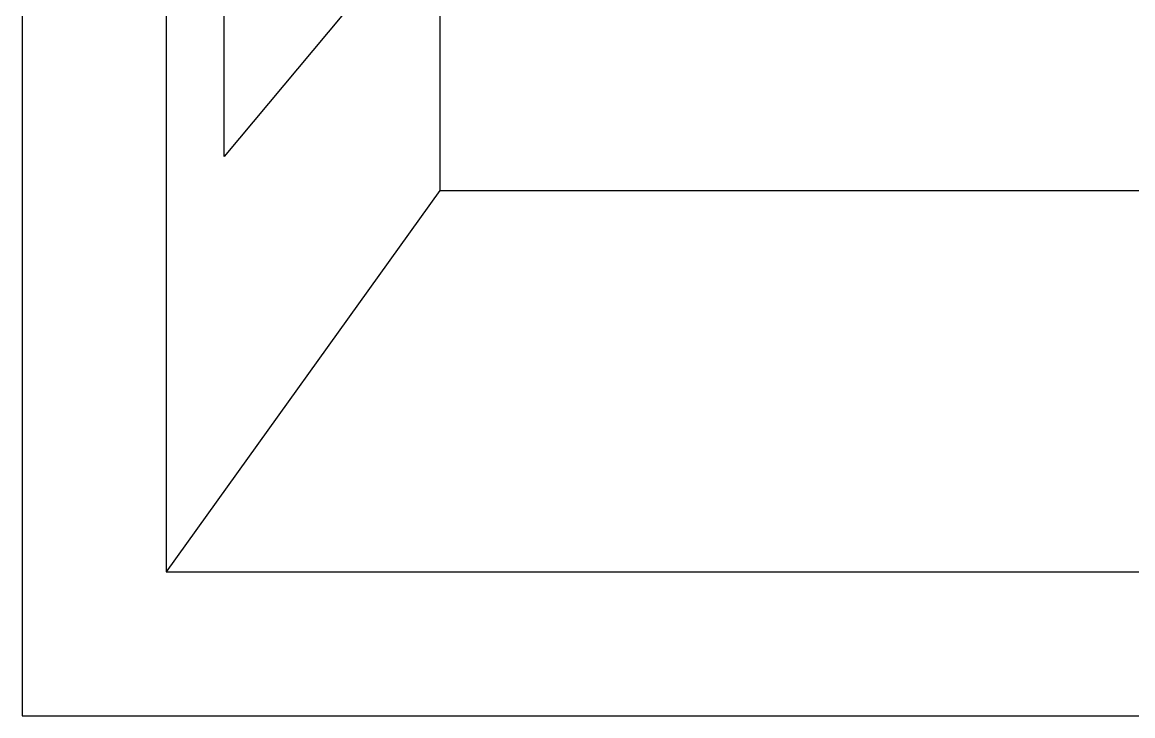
# Model space of a CAD drawing. Extents: x -4.2 to 4.2, y -5.7 to 5.7.
# Drawn here: x -4.163 to -1.758, y -5.672 to -4.171 of the extents above; entities that cross this region are included whole.
import ezdxf

# ---------------------------------------------------------------- set-up
doc = ezdxf.new("R2010")
doc.units = 0
doc.layers.get('0').update_dxf_attribs({"linetype": 'CONTINUOUS'})

msp = doc.modelspace()

# ---------------------------------------------------------------- linework, layer by layer
for p, q in [((-4.163, 5.6721), (-4.163, -5.6721)), ((-3.8513, 5.3604), (-3.8513, -5.3604)), ((-3.2583, 4.535), (-3.2583, -4.535)), ((-3.4225, -4.0985), (-3.7257, -4.4616)), ((-3.7257, -4.4616), (-3.7257, -4.1275)), ((-3.2583, -4.535), (-3.8513, -5.3604)), ((-3.2583, -4.535), (1.51, -4.535)), ((-3.8513, -5.3604), (3.8513, -5.3604)), ((-4.163, -5.6721), (4.163, -5.6721))]:
    msp.add_line(p, q)

doc.saveas('drawing.dxf')
